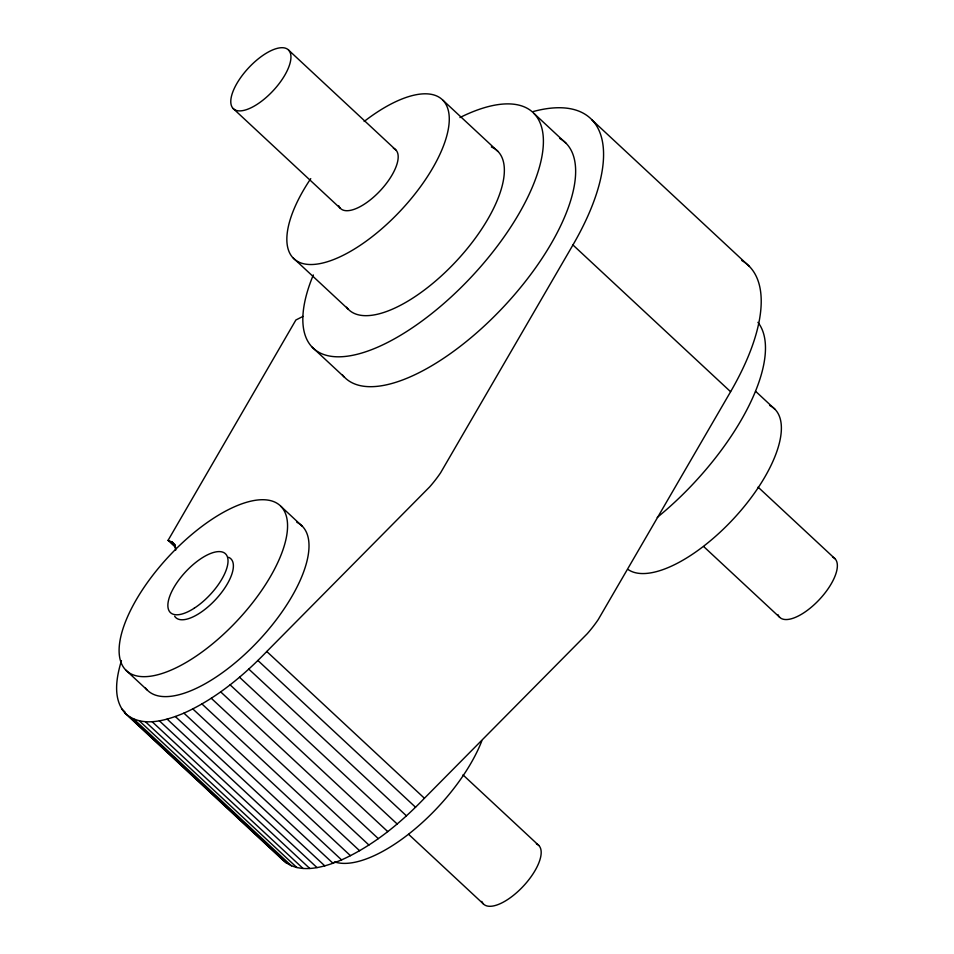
<?xml version="1.0" encoding="UTF-8"?>
<svg xmlns="http://www.w3.org/2000/svg" width="954" height="954" viewBox="0 0 954 954"><rect width="100%" height="100%" fill="white"/><g stroke="black" fill="none" stroke-linecap="round" stroke-linejoin="round"><path stroke-width="1.43" d="M121.444 660.597C116.412 677.4 112.381 698.674 125.046 713.175L282.706 859.936C298.984 874.925 323.585 867.389 341.58 859.9C373.241 845.626 400.477 823.111 424.423 798.259L587.27 633.706A63.966 26.617 -47 0 0 598.23 619.587L730.597 391.724A201.175 83.725 -47 0 0 741.747 260.466M175.679 547.453L168.071 540.369L295.883 319.995L303.002 316.394M533.381 111.499A201.175 83.725 -47 0 1 572.937 244.963L440.581 472.826A63.966 26.617 -47 0 1 429.622 486.945L266.774 651.499C242.829 676.35 215.592 698.865 183.931 713.139C165.924 720.628 141.335 728.164 125.046 713.175M168.071 540.369L172.137 542.027L175.405 545.068M591.778 119.727L749.439 266.488M533.99 113.466L566.163 143.41M442.942 100.23L497.964 151.447M755.556 391.247L774.982 409.326M572.937 244.963L730.597 391.724M288.573 50.073A40.283 16.767 -47 0 1 257.079 104.368A40.283 16.767 -47 0 1 236.902 83.439A40.283 16.767 -47 0 1 288.573 50.073L395.815 149.909M758.084 487.136L835 558.734M233.134 108.517L340.375 208.354M703.73 546.594L779.561 617.178M293.26 258.021L348.27 309.239M312.232 347.232L344.406 377.176M280.917 506.359A112.799 46.949 -47 0 1 192.732 658.391A112.799 46.949 -47 0 1 136.243 599.78A112.799 46.949 -47 0 1 280.917 506.359L302.358 526.322M462.988 774.898L538.819 845.482M266.774 651.499L424.423 798.259M257.914 660.502L415.574 807.263M248.803 669.1L406.464 815.861M408.634 834.345L483.38 903.927M239.514 677.245L397.174 823.994M230.117 684.853L387.765 831.614M220.672 691.877L378.321 838.638M211.263 698.268L368.912 845.017M201.95 703.969L359.61 850.718M192.815 708.929L350.476 855.69M183.931 713.139L341.58 859.9M125.678 669.994L147.131 689.957M175.345 716.537L333.006 863.298M167.153 719.113L324.801 865.874M159.39 720.842L317.038 867.603M152.127 721.713L309.776 868.474M145.413 721.713L303.062 868.474M139.308 720.854L296.956 867.615M133.846 719.137L291.507 865.898M121.778 708.977L125.034 712.018M136.994 723.156L140.262 726.185M159.831 744.406L163.086 747.447M172.877 756.558L179.4 762.628M190.275 772.752L194.628 776.794M207.674 788.946L209.844 790.961M215.282 796.03L217.452 798.045M228.328 808.169L233.766 813.237M243.544 822.336L248.982 827.404M262.028 839.544L264.21 841.571M270.733 847.641L272.904 849.668M129.088 716.573L286.737 863.322M172.137 542.027L174.737 545.342L175.715 550.148M279.427 855.738L282.706 859.936M481.794 740.948A112.799 46.949 -47 0 1 412.832 830.755A112.799 46.949 -47 0 1 334.437 861.844M296.813 522.279A112.799 46.949 -47 0 1 260.716 638.393A112.799 46.949 -47 0 1 145.366 687.858M559.664 138.39A161.143 67.066 -47 0 1 506.192 304.016A161.143 67.066 -47 0 1 342.486 374.958M364.142 121.48A108.768 45.267 -47 0 1 447.152 134.419A108.768 45.267 -47 0 1 328.605 261.36A108.768 45.267 -47 0 1 310.754 178.636M496.008 149.683A108.768 45.267 -47 0 1 454.569 262.982A108.768 45.267 -47 0 1 346.564 307.212M491.358 146.976A108.768 45.267 -47 0 1 494.935 148.907M393.37 148.252A40.283 16.767 -47 0 1 379.74 191.217A40.283 16.767 -47 0 1 338.777 205.802M536.375 843.837A40.283 16.767 -47 0 1 522.744 886.791A40.283 16.767 -47 0 1 481.77 901.387M757.929 322.345A161.143 67.066 -47 0 1 657.258 517.414M769.628 405.426A108.768 45.267 -47 0 1 740.065 511.475A108.768 45.267 -47 0 1 628.316 569.669M832.556 557.088A40.283 16.767 -47 0 1 818.926 600.042A40.283 16.767 -47 0 1 777.951 614.638M459.947 117.545A161.143 67.066 -47 0 1 536.196 177.253A161.143 67.066 -47 0 1 378.058 347.006A161.143 67.066 -47 0 1 313.317 274.955M228.578 557.303A40.283 16.767 -47 0 1 216.141 598.981A40.283 16.767 -47 0 1 174.665 616.236M194.163 608.258A40.283 16.767 -47 0 0 225.657 553.964A40.283 16.767 -47 0 0 173.986 587.33A40.283 16.767 -47 0 0 194.163 608.258"/></g></svg>
